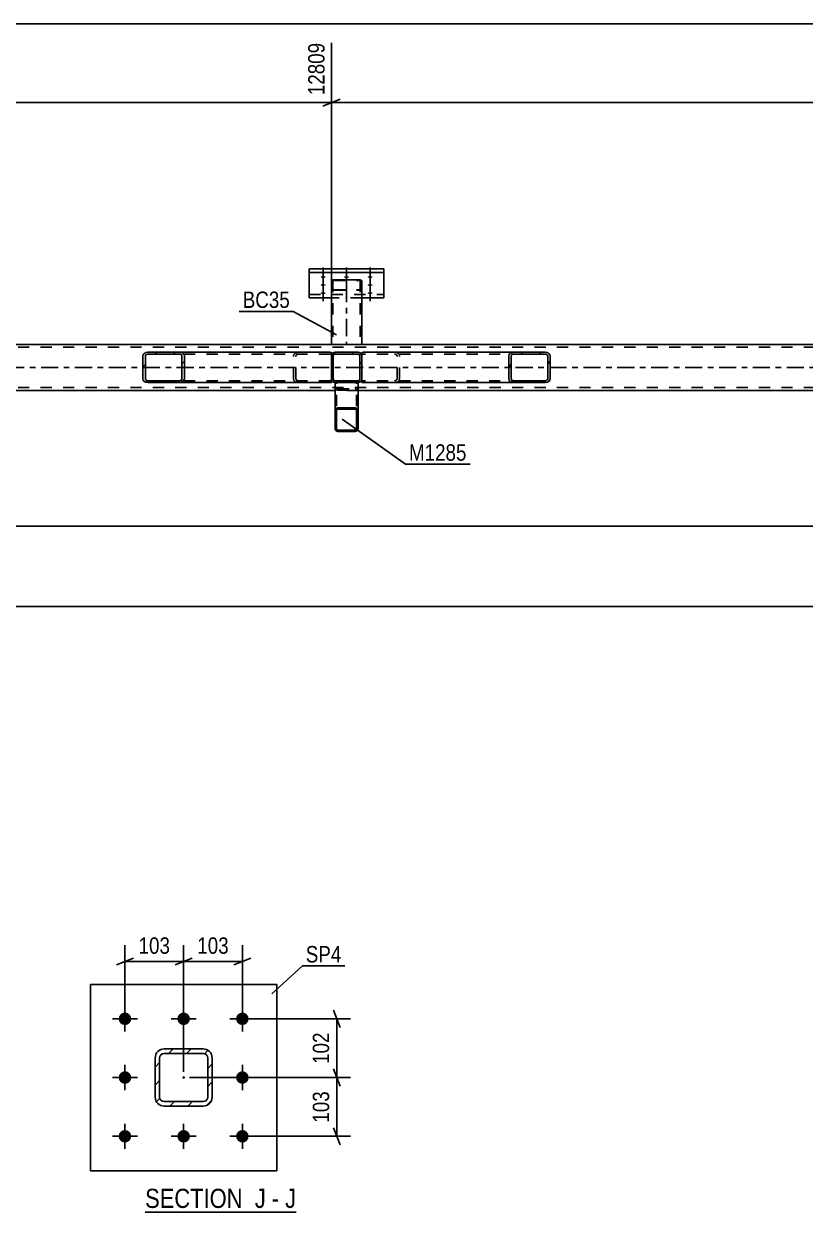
# Model space of a CAD drawing. Header units: millimetres. Extents: x 0 to 1189, y 0 to 841.
# Drawn here: x 581 to 717.5, y 228.1 to 435.5 of the extents above; entities that cross this region are included whole.
import ezdxf

# ---------------------------------------------------------------- set-up
doc = ezdxf.new("R2010")
doc.units = ezdxf.units.MM
doc.linetypes.add('DXK_LINE_DOT2', pattern=[3.9198, 1.9599, -1.9599])
doc.linetypes.add('DXK_LINE_DOT3', pattern=[5.9187, 2.979, -0.9799, 0.9799, -0.9799])
doc.styles.add('Arial Narrow', font='ARIALN.TTF', dxfattribs={"height": 0.2})

# ---------------------------------------------------------------- blocks, each defined once
blk = doc.blocks.new('Unknown-405118385-19 - 47682')
at = {"color": 6, "linetype": 'Continuous'}
blk.add_line((602.23, 228.07), (628.6, 228.07), dxfattribs=at)
at = {"color": 0, "linetype": 'Continuous'}
for points in [[(620.34, 228.82), (620.34, 232.32), (602.23, 232.32), (602.23, 228.82)], [(623.3, 228.82), (623.3, 232.32), (621.39, 232.32), (621.39, 228.82)], [(625.63, 228.82), (625.63, 232.32), (624.35, 232.32), (624.35, 228.82)], [(628.6, 228.82), (628.6, 232.32), (626.68, 232.32), (626.68, 228.82)]]:
    blk.add_wipeout(points, dxfattribs=at)
at = {"color": 7, "linetype": 'Continuous', "style": 'Arial Narrow'}
for s, p in [('SECTION ', (602.23, 228.82)), ('J', (621.39, 228.82)), ('-', (624.35, 228.82)), ('J', (626.68, 228.82))]:
    blk.add_text(s, height=3.34, dxfattribs=at).set_placement(p)
blk = doc.blocks.new('Bolt-405118385-3668 - 3654')
at = {"linetype": 'Continuous'}
for points in [[(633.3, 391.41), (633.39, 391.41), (633.48, 391.4), (633.56, 391.38), (633.62, 391.36), (633.68, 391.34), (633.72, 391.31), (633.74, 391.28), (633.74, 391.24), (633.72, 391.21), (633.68, 391.19), (633.62, 391.16), (633.56, 391.14), (633.48, 391.12), (633.39, 391.11), (633.3, 391.11), (633.21, 391.11), (633.12, 391.12), (633.04, 391.14), (632.97, 391.16), (632.92, 391.19), (632.88, 391.21), (632.86, 391.24), (632.86, 391.28), (632.88, 391.31), (632.92, 391.34), (632.97, 391.36), (633.04, 391.38), (633.12, 391.4), (633.21, 391.41)], [(633.3, 390.02), (633.39, 390.01), (633.48, 390), (633.56, 389.99), (633.62, 389.97), (633.68, 389.94), (633.72, 389.91), (633.74, 389.88), (633.74, 389.85), (633.72, 389.82), (633.68, 389.79), (633.62, 389.76), (633.56, 389.74), (633.48, 389.73), (633.39, 389.72), (633.3, 389.71), (633.21, 389.72), (633.12, 389.73), (633.04, 389.74), (632.97, 389.76), (632.92, 389.79), (632.88, 389.82), (632.86, 389.85), (632.86, 389.88), (632.88, 389.91), (632.92, 389.94), (632.97, 389.97), (633.04, 389.99), (633.12, 390), (633.21, 390.01)], [(637.38, 391.41), (637.47, 391.41), (637.56, 391.4), (637.64, 391.38), (637.7, 391.36), (637.76, 391.34), (637.8, 391.31), (637.82, 391.28), (637.82, 391.24), (637.8, 391.21), (637.76, 391.19), (637.7, 391.16), (637.64, 391.14), (637.56, 391.12), (637.47, 391.11), (637.38, 391.11), (637.29, 391.11), (637.2, 391.12), (637.12, 391.14), (637.05, 391.16), (637, 391.19), (636.96, 391.21), (636.94, 391.24), (636.94, 391.28), (636.96, 391.31), (637, 391.34), (637.05, 391.36), (637.12, 391.38), (637.2, 391.4), (637.29, 391.41)], [(641.5, 391.41), (641.59, 391.41), (641.68, 391.4), (641.76, 391.38), (641.82, 391.36), (641.88, 391.34), (641.92, 391.31), (641.94, 391.28), (641.94, 391.24), (641.92, 391.21), (641.88, 391.19), (641.82, 391.16), (641.76, 391.14), (641.68, 391.12), (641.59, 391.11), (641.5, 391.11), (641.41, 391.11), (641.32, 391.12), (641.24, 391.14), (641.17, 391.16), (641.12, 391.19), (641.08, 391.21), (641.06, 391.24), (641.06, 391.28), (641.08, 391.31), (641.12, 391.34), (641.17, 391.36), (641.24, 391.38), (641.32, 391.4), (641.41, 391.41)], [(641.5, 390.02), (641.59, 390.01), (641.68, 390), (641.76, 389.99), (641.82, 389.97), (641.88, 389.94), (641.92, 389.91), (641.94, 389.88), (641.94, 389.85), (641.92, 389.82), (641.88, 389.79), (641.82, 389.76), (641.76, 389.74), (641.68, 389.73), (641.59, 389.72), (641.5, 389.71), (641.41, 389.72), (641.32, 389.73), (641.24, 389.74), (641.17, 389.76), (641.12, 389.79), (641.08, 389.82), (641.06, 389.85), (641.06, 389.88), (641.08, 389.91), (641.12, 389.94), (641.17, 389.97), (641.24, 389.99), (641.32, 390), (641.41, 390.01)], [(633.3, 388.61), (633.39, 388.6), (633.48, 388.59), (633.56, 388.58), (633.62, 388.56), (633.68, 388.53), (633.72, 388.5), (633.74, 388.47), (633.74, 388.44), (633.72, 388.41), (633.68, 388.38), (633.62, 388.36), (633.56, 388.33), (633.48, 388.32), (633.39, 388.31), (633.3, 388.31), (633.21, 388.31), (633.12, 388.32), (633.04, 388.33), (632.97, 388.36), (632.92, 388.38), (632.88, 388.41), (632.86, 388.44), (632.86, 388.47), (632.88, 388.5), (632.92, 388.53), (632.97, 388.56), (633.04, 388.58), (633.12, 388.59), (633.21, 388.6)], [(641.5, 388.61), (641.59, 388.6), (641.68, 388.59), (641.76, 388.58), (641.82, 388.56), (641.88, 388.53), (641.92, 388.5), (641.94, 388.47), (641.94, 388.44), (641.92, 388.41), (641.88, 388.38), (641.82, 388.36), (641.76, 388.33), (641.68, 388.32), (641.59, 388.31), (641.5, 388.31), (641.41, 388.31), (641.32, 388.32), (641.24, 388.33), (641.17, 388.36), (641.12, 388.38), (641.08, 388.41), (641.06, 388.44), (641.06, 388.47), (641.08, 388.5), (641.12, 388.53), (641.17, 388.56), (641.24, 388.58), (641.32, 388.59), (641.41, 388.6)]]:
    blk.add_hatch(color=1, dxfattribs=at).paths.add_polyline_path(points)
at = {"color": 1, "linetype": 'Continuous'}
for p, q in [((633.3, 392.95), (633.3, 389.83)), ((637.38, 392.95), (637.38, 389.83)), ((641.5, 392.95), (641.5, 389.83)), ((633.3, 391.56), (633.3, 388.44)), ((633.3, 390.15), (633.3, 387.03)), ((641.5, 391.56), (641.5, 388.44)), ((641.5, 390.15), (641.5, 387.03))]:
    blk.add_line(p, q, dxfattribs=at)
at = {"color": 1, "linetype": 'DXK_LINE_DOT2'}
blk.add_line((637.38, 390.15), (637.38, 387.03), dxfattribs=at)
blk = doc.blocks.new('Part-405118385-3682 - 3654')
at = {"color": 2, "linetype": 'Continuous'}
for p, q in [((630.9, 392.68), (643.9, 392.68)), ((630.9, 392.68), (630.9, 387.64)), ((630.9, 392.08), (643.9, 392.08)), ((643.9, 392.68), (643.9, 387.64)), ((634.76, 387.64), (630.9, 387.64)), ((643.9, 387.64), (640.04, 387.64))]:
    blk.add_line(p, q, dxfattribs=at)
at = {"color": 7, "linetype": 'DXK_LINE_DOT2'}
for p, q in [((630.9, 388.24), (643.9, 388.24)), ((640.04, 387.64), (634.76, 387.64))]:
    blk.add_line(p, q, dxfattribs=at)
blk = doc.blocks.new('Part-405118385-3698 - 3654')
at = {"color": 2, "linetype": 'Continuous'}
for p, q in [((634.76, 390.6), (634.79, 390.66)), ((634.76, 390.6), (634.76, 379.49)), ((634.79, 390.66), (634.9, 390.71)), ((634.9, 390.71), (635.05, 390.75)), ((635.05, 390.75), (635.24, 390.76)), ((635.24, 390.76), (639.56, 390.76)), ((639.56, 390.76), (639.74, 390.75)), ((639.74, 390.75), (639.9, 390.71)), ((639.9, 390.71), (640, 390.66)), ((640, 390.66), (640.04, 390.6)), ((640.04, 390.6), (640.04, 379.49))]:
    blk.add_line(p, q, dxfattribs=at)
at = {"color": 7, "linetype": 'DXK_LINE_DOT2'}
for p, q in [((635.02, 390.63), (635, 390.6)), ((635, 390.6), (635, 379.49)), ((635.07, 390.66), (635.02, 390.63)), ((635.15, 390.67), (635.07, 390.66)), ((635.24, 390.68), (635.15, 390.67)), ((635.24, 390.68), (639.56, 390.68)), ((639.65, 390.67), (639.56, 390.68)), ((639.73, 390.66), (639.65, 390.67)), ((639.78, 390.63), (639.73, 390.66)), ((639.8, 390.6), (639.78, 390.63)), ((639.8, 390.6), (639.8, 379.49)), ((634.79, 389.06), (634.76, 389.12)), ((634.9, 389), (634.79, 389.06)), ((635.05, 388.97), (634.9, 389)), ((635, 389.12), (635.02, 389.09)), ((635.02, 389.09), (635.07, 389.06)), ((635.24, 388.96), (635.05, 388.97)), ((635.07, 389.06), (635.15, 389.04)), ((635.15, 389.04), (635.24, 389.04)), ((635.24, 389.04), (639.56, 389.04)), ((635.24, 388.96), (639.56, 388.96)), ((639.56, 389.04), (639.65, 389.04)), ((639.74, 388.97), (639.56, 388.96)), ((639.65, 389.04), (639.73, 389.06)), ((639.73, 389.06), (639.74, 389.07)), ((639.74, 389.07), (639.78, 389.09)), ((639.9, 389), (639.74, 388.97)), ((639.78, 389.09), (639.8, 389.12)), ((640, 389.06), (639.9, 389)), ((640.04, 389.12), (640, 389.06)), ((640.04, 379.49), (634.76, 379.49))]:
    blk.add_line(p, q, dxfattribs=at)
at = {"color": 7, "linetype": 'DXK_LINE_DOT3'}
blk.add_line((637.4, 389.86), (637.4, 379.49), dxfattribs=at)
blk = doc.blocks.new('Part-405118385-3817 - 3654')
at = {"linetype": 'Continuous'}
h = blk.add_hatch(dxfattribs=at)
h.set_pattern_fill('', scale=0.7, style=0, pattern_type=0)
h.set_pattern_definition([(45, (672.416, 372.8938), (-1.57154, 1.57154), [])])
h.paths.add_polyline_path([(672.08, 372.85), (672.42, 372.89), (672.7, 373.03), (672.89, 373.24), (672.96, 373.49), (672.96, 377.49), (672.89, 377.73), (672.7, 377.94), (672.42, 378.08), (672.08, 378.13), (666.59, 378.13), (666.25, 378.08), (665.97, 377.94), (665.78, 377.73), (665.71, 377.49), (665.71, 373.49), (665.78, 373.24), (665.97, 373.03), (666.25, 372.89), (666.59, 372.85)])
h.paths.add_polyline_path([(666.42, 373.19), (666.28, 373.26), (666.18, 373.36), (666.15, 373.49), (666.15, 377.49), (666.18, 377.61), (666.28, 377.71), (666.42, 377.78), (666.59, 377.81), (672.08, 377.81), (672.25, 377.78), (672.39, 377.71), (672.49, 377.61), (672.52, 377.49), (672.52, 373.49), (672.49, 373.36), (672.39, 373.26), (672.25, 373.19), (672.08, 373.17), (666.59, 373.17)])
at = {"color": 2, "linetype": 'Continuous'}
for p, q in [((640.04, 378.09), (640.3, 378.13)), ((640.04, 378.09), (640.04, 377.49)), ((666.59, 378.13), (640.3, 378.13)), ((665.78, 377.73), (665.71, 377.49)), ((665.71, 373.49), (665.71, 377.49)), ((666.15, 377.49), (666.18, 377.61)), ((666.15, 373.49), (666.15, 377.49)), ((666.59, 378.13), (666.25, 378.08)), ((666.42, 377.78), (666.59, 377.81)), ((666.59, 378.13), (672.08, 378.13)), ((666.59, 377.81), (672.08, 377.81)), ((672.42, 378.08), (672.08, 378.13)), ((672.08, 377.81), (672.25, 377.78)), ((672.49, 377.61), (672.52, 377.49)), ((672.52, 373.49), (672.52, 377.49)), ((672.96, 377.49), (672.89, 377.73)), ((672.96, 373.49), (672.96, 377.49)), ((640.04, 372.89), (640.04, 373.49)), ((665.71, 373.49), (665.78, 373.24)), ((666.18, 373.36), (666.15, 373.49)), ((672.52, 373.49), (672.49, 373.36)), ((672.89, 373.24), (672.96, 373.49)), ((640.04, 372.88), (640.04, 372.89)), ((640.3, 372.85), (640.04, 372.88)), ((666.59, 372.85), (640.3, 372.85)), ((666.25, 372.89), (666.59, 372.85)), ((666.59, 373.17), (666.42, 373.19)), ((666.59, 373.17), (672.08, 373.17)), ((666.59, 372.85), (672.08, 372.85)), ((672.25, 373.19), (672.08, 373.17)), ((672.08, 372.85), (672.42, 372.89))]:
    blk.add_line(p, q, dxfattribs=at)
at = {"color": 7, "linetype": 'DXK_LINE_DOT2'}
for p, q in [((640.04, 377.74), (640.04, 378.09)), ((640.13, 377.78), (640.04, 377.74)), ((640.04, 373.03), (640.04, 377.49)), ((640.3, 377.81), (640.13, 377.78)), ((672.08, 377.81), (640.3, 377.81)), ((645.79, 378.13), (646.12, 378.08)), ((645.95, 377.78), (645.79, 377.81)), ((646.23, 377.49), (646.19, 377.61)), ((646.23, 373.49), (646.23, 377.49)), ((646.6, 377.73), (646.67, 377.49)), ((646.67, 373.49), (646.67, 377.49)), ((672.08, 378.13), (666.59, 378.13)), ((646.19, 373.36), (646.23, 373.49)), ((646.67, 373.49), (646.6, 373.24)), ((640.04, 373.23), (640.13, 373.19)), ((640.13, 373.19), (640.3, 373.17)), ((672.08, 373.17), (640.3, 373.17)), ((645.79, 373.17), (645.95, 373.19)), ((646.12, 372.89), (645.79, 372.85)), ((672.08, 372.85), (666.59, 372.85))]:
    blk.add_line(p, q, dxfattribs=at)
for centre, radius, start, end in [((645.85, 377.39), 0.401, 32.4105, 75.4453), ((645.92, 377.3), 0.802, 32.4105, 75.4453), ((645.85, 373.58), 0.401, 284.5547, 327.5895), ((645.92, 373.67), 0.802, 284.5547, 327.5895)]:
    blk.add_arc(centre, radius, start, end, dxfattribs=at)
at = {"color": 2, "linetype": 'Continuous'}
for centre, radius, start, end in [((666.45, 377.3), 0.802, 104.5547, 147.5895), ((666.52, 377.39), 0.401, 104.5547, 147.5895), ((672.15, 377.39), 0.401, 32.4105, 75.4453), ((672.21, 377.3), 0.802, 32.4105, 75.4453), ((666.52, 373.58), 0.401, 212.4105, 255.4453), ((672.15, 373.58), 0.401, 284.5547, 327.5895), ((666.45, 373.67), 0.802, 212.4105, 255.4453), ((672.21, 373.67), 0.802, 284.5547, 327.5895)]:
    blk.add_arc(centre, radius, start, end, dxfattribs=at)
blk = doc.blocks.new('Part-405118385-3763 - 3654')
at = {"linetype": 'Continuous'}
h = blk.add_hatch(dxfattribs=at)
h.set_pattern_fill('', scale=0.7, style=0, pattern_type=0)
h.set_pattern_definition([(45, (639.6432, 372.8938), (-1.57154, 1.57154), [])])
h.paths.add_polyline_path([(639.4, 372.85), (639.64, 372.89), (639.85, 373.03), (639.99, 373.24), (640.04, 373.49), (640.04, 377.49), (639.99, 377.73), (639.85, 377.94), (639.64, 378.08), (639.4, 378.13), (635.4, 378.13), (635.15, 378.08), (634.95, 377.94), (634.81, 377.73), (634.76, 377.49), (634.76, 373.49), (634.81, 373.24), (634.95, 373.03), (635.15, 372.89), (635.4, 372.85)])
h.paths.add_polyline_path([(635.28, 373.19), (635.17, 373.26), (635.1, 373.36), (635.08, 373.49), (635.08, 377.49), (635.1, 377.61), (635.17, 377.71), (635.28, 377.78), (635.4, 377.81), (639.4, 377.81), (639.52, 377.78), (639.62, 377.71), (639.69, 377.61), (639.72, 377.49), (639.72, 373.49), (639.69, 373.36), (639.62, 373.26), (639.52, 373.19), (639.4, 373.17), (635.4, 373.17)])
at = {"color": 7, "linetype": 'DXK_LINE_DOT2'}
for p, q in [((634.76, 377.49), (634.81, 377.73)), ((634.76, 373.49), (634.76, 377.49)), ((635.1, 377.61), (635.08, 377.49)), ((635.08, 373.49), (635.08, 377.49)), ((635.15, 378.08), (635.4, 378.13)), ((635.4, 377.81), (635.28, 377.78)), ((635.4, 378.13), (639.4, 378.13)), ((635.4, 377.81), (639.4, 377.81)), ((639.4, 378.13), (639.64, 378.08)), ((639.52, 377.78), (639.4, 377.81)), ((639.72, 377.49), (639.69, 377.61)), ((639.72, 373.49), (639.72, 377.49)), ((639.99, 377.73), (640.04, 377.49)), ((640.04, 373.49), (640.04, 377.49)), ((634.81, 373.24), (634.76, 373.49)), ((635.08, 373.49), (635.1, 373.36)), ((639.69, 373.36), (639.72, 373.49)), ((640.04, 373.49), (639.99, 373.24)), ((635.4, 372.85), (635.15, 372.89)), ((635.28, 373.19), (635.4, 373.17)), ((635.4, 373.17), (639.4, 373.17)), ((639.4, 372.85), (635.4, 372.85)), ((639.4, 373.17), (639.52, 373.19)), ((639.64, 372.89), (639.4, 372.85))]:
    blk.add_line(p, q, dxfattribs=at)
at = {"color": 2, "linetype": 'Continuous'}
for p, q in [((634.81, 377.73), (634.76, 377.49)), ((634.76, 373.49), (634.76, 377.49)), ((635.08, 377.49), (635.1, 377.61)), ((635.08, 373.49), (635.08, 377.49)), ((635.4, 378.13), (635.15, 378.08)), ((635.28, 377.78), (635.4, 377.81)), ((635.4, 378.13), (639.4, 378.13)), ((635.4, 377.81), (639.4, 377.81)), ((639.64, 378.08), (639.4, 378.13)), ((639.4, 377.81), (639.52, 377.78)), ((639.69, 377.61), (639.72, 377.49)), ((639.72, 373.49), (639.72, 377.49)), ((640.04, 377.49), (639.99, 377.73)), ((640.04, 373.49), (640.04, 377.49)), ((634.76, 373.49), (634.81, 373.24)), ((635.1, 373.36), (635.08, 373.49)), ((639.72, 373.49), (639.69, 373.36)), ((639.99, 373.24), (640.04, 373.49)), ((635.15, 372.89), (635.4, 372.85)), ((635.4, 373.17), (635.28, 373.19)), ((635.4, 373.17), (639.4, 373.17)), ((635.4, 372.85), (639.4, 372.85)), ((639.52, 373.19), (639.4, 373.17)), ((639.4, 372.85), (639.64, 372.89))]:
    blk.add_line(p, q, dxfattribs=at)
at = {"color": 7, "linetype": 'DXK_LINE_DOT2'}
for centre, radius, start, end in [((635.4, 377.49), 0.64, 112.5, 157.5), ((635.4, 377.49), 0.32, 112.5, 157.5), ((639.4, 377.49), 0.32, 22.5, 67.5), ((639.4, 377.49), 0.64, 22.5, 67.5), ((635.4, 373.49), 0.32, 202.5, 247.5), ((639.4, 373.49), 0.32, 292.5, 337.5), ((635.4, 373.49), 0.64, 202.5, 247.5), ((639.4, 373.49), 0.64, 292.5, 337.5)]:
    blk.add_arc(centre, radius, start, end, dxfattribs=at)
at = {"color": 2, "linetype": 'Continuous'}
for centre, radius, start, end in [((635.4, 377.49), 0.64, 112.5, 157.5), ((635.4, 377.49), 0.32, 112.5, 157.5), ((639.4, 377.49), 0.32, 22.5, 67.5), ((639.4, 377.49), 0.64, 22.5, 67.5), ((635.4, 373.49), 0.32, 202.5, 247.5), ((639.4, 373.49), 0.32, 292.5, 337.5), ((635.4, 373.49), 0.64, 202.5, 247.5), ((639.4, 373.49), 0.64, 292.5, 337.5)]:
    blk.add_arc(centre, radius, start, end, dxfattribs=at)
blk = doc.blocks.new('Part-405118385-3774 - 3654')
at = {"linetype": 'Continuous'}
h = blk.add_hatch(dxfattribs=at)
h.set_pattern_fill('', scale=0.7, style=0, pattern_type=0)
h.set_pattern_definition([(45, (608.544, 372.8938), (-1.57154, 1.57154), [])])
h.paths.add_polyline_path([(608.21, 372.85), (608.54, 372.89), (608.83, 373.03), (609.02, 373.24), (609.09, 373.49), (609.09, 377.49), (609.02, 377.73), (608.83, 377.94), (608.54, 378.08), (608.21, 378.13), (602.72, 378.13), (602.38, 378.08), (602.1, 377.94), (601.91, 377.73), (601.84, 377.49), (601.84, 373.49), (601.91, 373.24), (602.1, 373.03), (602.38, 372.89), (602.72, 372.85)])
h.paths.add_polyline_path([(602.55, 373.19), (602.41, 373.26), (602.31, 373.36), (602.28, 373.49), (602.28, 377.49), (602.31, 377.61), (602.41, 377.71), (602.55, 377.78), (602.72, 377.81), (608.21, 377.81), (608.38, 377.78), (608.52, 377.71), (608.61, 377.61), (608.65, 377.49), (608.65, 373.49), (608.61, 373.36), (608.52, 373.26), (608.38, 373.19), (608.21, 373.17), (602.72, 373.17)])
at = {"color": 2, "linetype": 'Continuous'}
for p, q in [((601.91, 377.73), (601.84, 377.49)), ((601.84, 373.49), (601.84, 377.49)), ((602.28, 377.49), (602.31, 377.61)), ((602.28, 373.49), (602.28, 377.49)), ((602.72, 378.13), (602.38, 378.08)), ((602.55, 377.78), (602.72, 377.81)), ((602.72, 378.13), (608.21, 378.13)), ((602.72, 377.81), (608.21, 377.81)), ((634.5, 378.13), (608.21, 378.13)), ((608.54, 378.08), (608.21, 378.13)), ((608.21, 377.81), (608.38, 377.78)), ((608.61, 377.61), (608.65, 377.49)), ((608.65, 373.49), (608.65, 377.49)), ((609.09, 377.49), (609.02, 377.73)), ((609.09, 373.49), (609.09, 377.49)), ((634.5, 378.13), (634.76, 378.09)), ((634.76, 378.09), (634.76, 378.08)), ((634.76, 378.08), (634.76, 377.94)), ((634.76, 377.94), (634.76, 377.49)), ((601.84, 373.49), (601.91, 373.24)), ((602.31, 373.36), (602.28, 373.49)), ((608.65, 373.49), (608.61, 373.36)), ((609.02, 373.24), (609.09, 373.49)), ((634.76, 372.88), (634.76, 373.49)), ((602.38, 372.89), (602.72, 372.85)), ((602.72, 373.17), (602.55, 373.19)), ((602.72, 373.17), (608.21, 373.17)), ((602.72, 372.85), (608.21, 372.85)), ((608.38, 373.19), (608.21, 373.17)), ((608.21, 372.85), (608.54, 372.89)), ((634.5, 372.85), (608.21, 372.85)), ((634.5, 372.85), (634.76, 372.88))]:
    blk.add_line(p, q, dxfattribs=at)
at = {"color": 7, "linetype": 'DXK_LINE_DOT2'}
for p, q in [((608.21, 378.13), (602.72, 378.13)), ((634.5, 377.81), (602.72, 377.81)), ((628.13, 377.49), (628.2, 377.73)), ((628.13, 373.49), (628.13, 377.49)), ((628.6, 377.61), (628.57, 377.49)), ((628.57, 373.49), (628.57, 377.49)), ((628.67, 378.08), (629.01, 378.13)), ((629.01, 377.81), (628.84, 377.78)), ((634.67, 377.78), (634.5, 377.81)), ((634.76, 377.74), (634.67, 377.78)), ((634.76, 377.94), (634.76, 377.74)), ((634.76, 373.49), (634.76, 377.73)), ((628.2, 373.24), (628.13, 373.49)), ((628.57, 373.49), (628.6, 373.36)), ((634.5, 373.17), (602.72, 373.17)), ((608.21, 372.85), (602.72, 372.85)), ((629.01, 372.85), (628.67, 372.89)), ((628.84, 373.19), (629.01, 373.17)), ((634.5, 373.17), (634.67, 373.19)), ((634.67, 373.19), (634.76, 373.23))]:
    blk.add_line(p, q, dxfattribs=at)
at = {"color": 2, "linetype": 'Continuous'}
for centre, radius, start, end in [((602.58, 377.3), 0.802, 104.5547, 147.5896), ((602.65, 377.39), 0.401, 104.5547, 147.5896), ((608.28, 377.39), 0.401, 32.4104, 75.4453), ((608.34, 377.3), 0.802, 32.4104, 75.4453), ((602.65, 373.58), 0.401, 212.4104, 255.4453), ((608.28, 373.58), 0.401, 284.5547, 327.5896), ((602.58, 373.67), 0.802, 212.4104, 255.4453), ((608.34, 373.67), 0.802, 284.5547, 327.5896)]:
    blk.add_arc(centre, radius, start, end, dxfattribs=at)
at = {"color": 7, "linetype": 'DXK_LINE_DOT2'}
for centre, radius, start, end in [((628.88, 377.3), 0.802, 104.5547, 147.5896), ((628.94, 377.39), 0.401, 104.5547, 147.5896), ((628.94, 373.58), 0.401, 212.4104, 255.4453), ((628.88, 373.67), 0.802, 212.4104, 255.4453)]:
    blk.add_arc(centre, radius, start, end, dxfattribs=at)
blk = doc.blocks.new('Part-405118385-3779 - 3654')
at = {"color": 7, "linetype": 'DXK_LINE_DOT2'}
for p, q in [((856.4, 379.01), (122.4, 379.01)), ((856.4, 371.97), (122.4, 371.97)), ((639.4, 371.49), (635.4, 371.49))]:
    blk.add_line(p, q, dxfattribs=at)
at = {"color": 2, "linetype": 'Continuous'}
for p, q in [((851.6, 379.49), (127.2, 379.49)), ((635.4, 371.49), (399.4, 371.49)), ((851.6, 371.49), (639.4, 371.49))]:
    blk.add_line(p, q, dxfattribs=at)
at = {"color": 7, "linetype": 'DXK_LINE_DOT3'}
blk.add_line((122.4, 375.49), (856.4, 375.49), dxfattribs=at)
blk = doc.blocks.new('Part-405118385-3875 - 3654')
at = {"linetype": 'Continuous'}
h = blk.add_hatch(dxfattribs=at)
h.set_pattern_fill('', scale=0.7, style=0, pattern_type=0)
h.set_pattern_definition([(45, (639.1017, 364.3538), (-1.57154, 1.57154), [])])
h.paths.add_polyline_path([(638.92, 364.32), (639.1, 364.35), (639.26, 364.46), (639.36, 364.62), (639.4, 364.81), (639.4, 367.95), (639.36, 368.14), (639.26, 368.3), (639.1, 368.41), (638.92, 368.45), (635.88, 368.45), (635.69, 368.41), (635.54, 368.3), (635.43, 368.14), (635.4, 367.95), (635.4, 364.81), (635.43, 364.62), (635.54, 364.46), (635.69, 364.35), (635.88, 364.32)])
h.paths.add_polyline_path([(635.79, 364.58), (635.71, 364.64), (635.66, 364.72), (635.64, 364.81), (635.64, 367.95), (635.66, 368.05), (635.71, 368.13), (635.79, 368.18), (635.88, 368.2), (638.92, 368.2), (639.01, 368.18), (639.09, 368.13), (639.14, 368.05), (639.16, 367.95), (639.16, 364.81), (639.14, 364.72), (639.09, 364.64), (639.01, 364.58), (638.92, 364.56), (635.88, 364.56)])
at = {"color": 2, "linetype": 'Continuous'}
for p, q in [((635.4, 367.95), (635.4, 372.84)), ((639.4, 367.95), (639.4, 372.84)), ((635.43, 368.14), (635.4, 367.95)), ((635.4, 364.81), (635.4, 367.95)), ((635.64, 367.95), (635.66, 368.05)), ((635.64, 364.81), (635.64, 367.95)), ((635.66, 368.05), (635.71, 368.13)), ((635.88, 368.45), (635.69, 368.41)), ((635.71, 368.13), (635.79, 368.18)), ((635.79, 368.18), (635.88, 368.2)), ((635.88, 368.45), (638.92, 368.45)), ((635.88, 368.2), (638.92, 368.2)), ((639.1, 368.41), (638.92, 368.45)), ((638.92, 368.2), (639.01, 368.18)), ((639.01, 368.18), (639.09, 368.13)), ((639.09, 368.13), (639.14, 368.05)), ((639.14, 368.05), (639.16, 367.95)), ((639.16, 364.81), (639.16, 367.95)), ((639.4, 367.95), (639.36, 368.14)), ((639.4, 364.81), (639.4, 367.95)), ((635.4, 364.81), (635.43, 364.62)), ((635.66, 364.72), (635.64, 364.81)), ((635.71, 364.64), (635.66, 364.72)), ((635.69, 364.35), (635.88, 364.32)), ((635.79, 364.58), (635.71, 364.64)), ((635.88, 364.56), (635.79, 364.58)), ((635.88, 364.56), (638.92, 364.56)), ((635.88, 364.32), (638.92, 364.32)), ((639.01, 364.58), (638.92, 364.56)), ((638.92, 364.32), (639.1, 364.35)), ((639.09, 364.64), (639.01, 364.58)), ((639.14, 364.72), (639.09, 364.64)), ((639.16, 364.81), (639.14, 364.72)), ((639.36, 364.62), (639.4, 364.81))]:
    blk.add_line(p, q, dxfattribs=at)
at = {"color": 7, "linetype": 'DXK_LINE_DOT2'}
for p, q in [((639.4, 372.85), (635.4, 372.85)), ((635.4, 372.85), (635.4, 372.84)), ((635.4, 372.84), (635.4, 372.85)), ((635.43, 371.83), (635.4, 372.02)), ((635.64, 364.81), (635.64, 372.85)), ((635.66, 371.93), (635.64, 372.02)), ((635.69, 371.87), (635.66, 371.93)), ((635.71, 371.85), (635.69, 371.87)), ((635.88, 371.53), (635.69, 371.57)), ((635.71, 371.85), (635.79, 371.8)), ((635.79, 371.8), (635.88, 371.78)), ((635.88, 371.78), (638.92, 371.78)), ((635.88, 371.53), (638.92, 371.53)), ((638.92, 371.78), (639.01, 371.8)), ((639.1, 371.57), (638.92, 371.53)), ((639.01, 371.8), (639.09, 371.85)), ((639.09, 371.85), (639.1, 371.87)), ((639.1, 371.87), (639.14, 371.93)), ((639.14, 371.93), (639.16, 372.02)), ((639.16, 364.81), (639.16, 372.85)), ((639.4, 372.02), (639.36, 371.83)), ((639.4, 372.85), (639.4, 372.84)), ((639.4, 372.84), (639.4, 372.85)), ((635.4, 364.81), (635.4, 367.95)), ((639.4, 364.81), (639.4, 367.95))]:
    blk.add_line(p, q, dxfattribs=at)
for centre, start, end in [((635.89, 372.01), 201.5878, 246.5668), ((638.91, 372.01), 293.4332, 338.4122)]:
    blk.add_arc(centre, 0.488, start, end, dxfattribs=at)
at = {"color": 2, "linetype": 'Continuous'}
for centre, start, end in [((635.89, 367.96), 113.4332, 158.4122), ((638.91, 367.96), 21.5878, 66.5668), ((635.89, 364.8), 201.5878, 246.5668), ((638.91, 364.8), 293.4332, 338.4122)]:
    blk.add_arc(centre, 0.488, start, end, dxfattribs=at)
blk = doc.blocks.new('Part-405118385-47733 - 47682')
at = {"linetype": 'Continuous'}
h = blk.add_hatch(dxfattribs=at)
h.set_pattern_fill('', scale=0.7, style=0, pattern_type=0)
h.set_pattern_definition([(45, (612.9727, 246.6908), (-1.57154, 1.57154), [])])
h.paths.add_polyline_path([(612.36, 246.57), (612.97, 246.69), (613.49, 247.04), (613.84, 247.56), (613.96, 248.17), (613.96, 254.97), (613.84, 255.58), (613.49, 256.1), (612.97, 256.45), (612.36, 256.57), (605.56, 256.57), (604.95, 256.45), (604.43, 256.1), (604.08, 255.58), (603.96, 254.97), (603.96, 248.17), (604.08, 247.56), (604.43, 247.04), (604.95, 246.69), (605.56, 246.57)])
h.paths.add_polyline_path([(605.56, 247.37), (605.25, 247.43), (604.99, 247.6), (604.82, 247.86), (604.76, 248.17), (604.76, 254.97), (604.82, 255.28), (604.99, 255.53), (605.25, 255.71), (605.56, 255.77), (612.36, 255.77), (612.67, 255.71), (612.93, 255.53), (613.1, 255.28), (613.16, 254.97), (613.16, 248.17), (613.1, 247.86), (612.93, 247.6), (612.67, 247.43), (612.36, 247.37)])
blk.add_hatch(color=246, dxfattribs=at).paths.add_polyline_path([(608.96, 251.47, -1), (608.96, 251.67, -1)])
at = {"color": 7, "linetype": 'DXK_LINE_DOT2'}
for p, q in [((603.96, 254.97), (604.08, 255.58)), ((604.82, 255.28), (604.76, 254.97)), ((604.95, 256.45), (605.56, 256.57)), ((605.56, 255.77), (605.25, 255.71)), ((605.56, 256.57), (612.36, 256.57)), ((605.56, 255.77), (612.36, 255.77)), ((612.36, 256.57), (612.97, 256.45)), ((612.67, 255.71), (612.36, 255.77)), ((613.16, 254.97), (613.1, 255.28)), ((613.84, 255.58), (613.96, 254.97)), ((603.96, 248.17), (603.96, 254.97)), ((604.76, 248.17), (604.76, 254.97)), ((613.16, 248.17), (613.16, 254.97)), ((613.96, 248.17), (613.96, 254.97)), ((604.08, 247.56), (603.96, 248.17)), ((604.76, 248.17), (604.82, 247.86)), ((605.25, 247.43), (605.56, 247.37)), ((605.56, 247.37), (612.36, 247.37)), ((612.36, 247.37), (612.67, 247.43)), ((613.1, 247.86), (613.16, 248.17)), ((613.96, 248.17), (613.84, 247.56)), ((605.56, 246.57), (604.95, 246.69)), ((605.56, 246.57), (612.36, 246.57)), ((612.97, 246.69), (612.36, 246.57))]:
    blk.add_line(p, q, dxfattribs=at)
at = {"color": 2, "linetype": 'Continuous'}
for p, q in [((604.08, 255.58), (603.96, 254.97)), ((604.76, 254.97), (604.82, 255.28)), ((605.56, 256.57), (604.95, 256.45)), ((605.25, 255.71), (605.56, 255.77)), ((605.56, 256.57), (612.36, 256.57)), ((605.56, 255.77), (612.36, 255.77)), ((612.97, 256.45), (612.36, 256.57)), ((612.36, 255.77), (612.67, 255.71)), ((613.1, 255.28), (613.16, 254.97)), ((613.96, 254.97), (613.84, 255.58)), ((603.96, 248.17), (603.96, 254.97)), ((604.76, 248.17), (604.76, 254.97)), ((613.16, 248.17), (613.16, 254.97)), ((613.96, 248.17), (613.96, 254.97)), ((603.96, 248.17), (604.08, 247.56)), ((604.82, 247.86), (604.76, 248.17)), ((605.56, 247.37), (605.25, 247.43)), ((605.56, 247.37), (612.36, 247.37)), ((612.67, 247.43), (612.36, 247.37)), ((613.16, 248.17), (613.1, 247.86)), ((613.84, 247.56), (613.96, 248.17)), ((604.95, 246.69), (605.56, 246.57)), ((605.56, 246.57), (612.36, 246.57)), ((612.36, 246.57), (612.97, 246.69))]:
    blk.add_line(p, q, dxfattribs=at)
at = {"color": 246, "linetype": 'DXK_LINE_DOT2'}
blk.add_line((608.96, 251.57), (608.96, 251.57), dxfattribs=at)
at = {"color": 246, "linetype": 'Continuous'}
blk.add_circle((608.96, 251.57), 0.1, dxfattribs=at)
at = {"color": 7, "linetype": 'DXK_LINE_DOT2'}
for centre, radius, start, end in [((605.56, 254.97), 1.6, 112.5, 157.5), ((605.56, 254.97), 0.8, 112.5, 157.5), ((612.36, 254.97), 0.8, 22.5, 67.5), ((612.36, 254.97), 1.6, 22.5, 67.5), ((605.56, 248.17), 1.6, 202.5, 247.5), ((605.56, 248.17), 0.8, 202.5, 247.5), ((612.36, 248.17), 0.8, 292.5, 337.5), ((612.36, 248.17), 1.6, 292.5, 337.5)]:
    blk.add_arc(centre, radius, start, end, dxfattribs=at)
at = {"color": 2, "linetype": 'Continuous'}
for centre, radius, start, end in [((605.56, 254.97), 1.6, 112.5, 157.5), ((605.56, 254.97), 0.8, 112.5, 157.5), ((612.36, 254.97), 0.8, 22.5, 67.5), ((612.36, 254.97), 1.6, 22.5, 67.5), ((605.56, 248.17), 1.6, 202.5, 247.5), ((605.56, 248.17), 0.8, 202.5, 247.5), ((612.36, 248.17), 0.8, 292.5, 337.5), ((612.36, 248.17), 1.6, 292.5, 337.5)]:
    blk.add_arc(centre, radius, start, end, dxfattribs=at)
blk = doc.blocks.new('Part-405118385-47734 - 47682')
at = {"color": 2, "linetype": 'Continuous'}
for p, q in [((592.71, 235.32), (592.71, 267.82)), ((592.71, 267.82), (625.21, 267.82)), ((625.21, 267.82), (625.21, 235.32)), ((625.21, 235.32), (592.71, 235.32))]:
    blk.add_line(p, q, dxfattribs=at)
blk = doc.blocks.new('Bolt-405118385-47801 - 47682')
at = {"linetype": 'Continuous'}
for points in [[(598.71, 260.72, -1), (598.71, 262.92, -1)], [(608.96, 260.72, -1), (608.96, 262.92, -1)], [(619.21, 260.72, -1), (619.21, 262.92, -1)], [(598.71, 250.47, -1), (598.71, 252.67, -1)], [(619.21, 250.47, -1), (619.21, 252.67, -1)], [(598.71, 240.22, -1), (598.71, 242.42, -1)], [(608.96, 240.22, -1), (608.96, 242.42, -1)], [(619.21, 240.22, -1), (619.21, 242.42, -1)]]:
    blk.add_hatch(color=1, dxfattribs=at).paths.add_polyline_path(points)
at = {"color": 1, "linetype": 'Continuous'}
for p, q in [((598.71, 259.62), (598.71, 264.02)), ((608.96, 259.62), (608.96, 264.02)), ((619.21, 259.62), (619.21, 264.02)), ((600.91, 261.82), (596.51, 261.82)), ((611.16, 261.82), (606.76, 261.82)), ((621.41, 261.82), (617.01, 261.82)), ((598.71, 249.37), (598.71, 253.77)), ((619.21, 249.37), (619.21, 253.77)), ((600.91, 251.57), (596.51, 251.57)), ((621.41, 251.57), (617.01, 251.57)), ((598.71, 239.12), (598.71, 243.52)), ((608.96, 239.12), (608.96, 243.52)), ((619.21, 239.12), (619.21, 243.52)), ((600.91, 241.32), (596.51, 241.32)), ((611.16, 241.32), (606.76, 241.32)), ((621.41, 241.32), (617.01, 241.32))]:
    blk.add_line(p, q, dxfattribs=at)
blk = doc.blocks.new('StraightDimension-405118385-3976 - 3654')
at = {"color": 7, "linetype": 'Continuous'}
for p, q in [((634.76, 382.79), (634.76, 432.15)), ((856.4, 380.49), (856.4, 432.15)), ((636.26, 422.3), (633.26, 421.1)), ((634.76, 421.7), (856.4, 421.7)), ((854.9, 421.1), (857.9, 422.3))]:
    blk.add_line(p, q, dxfattribs=at)
at = {"color": 0, "linetype": 'Continuous'}
blk.add_wipeout([(855.8, 432.75), (851.6, 432.75), (851.6, 422.4), (855.8, 422.4)], dxfattribs=at)
at = {"color": 0}
blk.add_wipeout([(749.83, 422.45), (749.83, 426.65), (741.32, 426.65), (741.32, 422.45)], dxfattribs=at)
at = {"color": 3, "linetype": 'Continuous', "style": 'Arial Narrow'}
blk.add_text('18350', height=2.863, rotation=90.0002, dxfattribs=at).set_placement((855.2, 423))
at = {"color": 3, "style": 'Arial Narrow'}
blk.add_text('5541', height=2.863, dxfattribs=at).set_placement((741.92, 423.05))
blk = doc.blocks.new('StraightDimension-405118385-3952 - 3654')
at = {"color": 7, "linetype": 'Continuous'}
blk.add_line((144.64, 435.46), (856.4, 435.46), dxfattribs=at)
blk = doc.blocks.new('StraightDimension-405118385-3986 - 3654')
at = {"color": 7, "linetype": 'Continuous'}
for p, q in [((634.76, 382.79), (634.76, 432.15)), ((394.76, 387.3), (394.76, 430.32)), ((396.26, 422.3), (393.26, 421.1)), ((394.76, 421.7), (634.76, 421.7)), ((633.26, 421.1), (636.26, 422.3))]:
    blk.add_line(p, q, dxfattribs=at)
at = {"color": 0, "linetype": 'Continuous'}
blk.add_wipeout([(634.16, 432.75), (629.96, 432.75), (629.96, 422.4), (634.16, 422.4)], dxfattribs=at)
at = {"color": 0}
blk.add_wipeout([(519.01, 422.45), (519.01, 426.65), (510.5, 426.65), (510.5, 422.45)], dxfattribs=at)
at = {"color": 3, "linetype": 'Continuous', "style": 'Arial Narrow'}
blk.add_text('12809', height=2.863, rotation=90.0002, dxfattribs=at).set_placement((633.56, 423))
at = {"color": 3, "style": 'Arial Narrow'}
blk.add_text('6000', height=2.863, dxfattribs=at).set_placement((511.1, 423.05))
blk = doc.blocks.new('StraightDimension-405118385-4017 - 3654')
at = {"color": 7, "linetype": 'Continuous'}
blk.add_line((121.4, 333.79), (857.4, 333.79), dxfattribs=at)
blk = doc.blocks.new('StraightDimension-405118385-4062 - 3654')
at = {"color": 7, "linetype": 'Continuous'}
blk.add_line((122.4, 347.81), (856.4, 347.81), dxfattribs=at)
blk = doc.blocks.new('StraightDimension-405118385-47833 - 47682')
at = {"color": 7, "linetype": 'Continuous'}
for p, q in [((608.96, 252.57), (608.96, 274.67)), ((619.21, 262.82), (619.21, 274.67)), ((607.46, 271.22), (610.46, 272.42)), ((608.96, 271.82), (619.21, 271.82)), ((620.71, 272.42), (617.71, 271.22))]:
    blk.add_line(p, q, dxfattribs=at)
at = {"color": 0}
blk.add_wipeout([(617.43, 272.57), (617.43, 276.77), (610.74, 276.77), (610.74, 272.57)], dxfattribs=at)
at = {"color": 3, "style": 'Arial Narrow'}
blk.add_text('103', height=2.863, dxfattribs=at).set_placement((611.34, 273.17))
blk = doc.blocks.new('StraightDimension-405118385-47834 - 47682')
at = {"color": 7, "linetype": 'Continuous'}
for p, q in [((598.71, 262.82), (598.71, 274.67)), ((608.96, 252.57), (608.96, 274.67)), ((597.21, 271.22), (600.21, 272.42)), ((598.71, 271.82), (608.96, 271.82)), ((610.46, 272.42), (607.46, 271.22))]:
    blk.add_line(p, q, dxfattribs=at)
at = {"color": 0}
blk.add_wipeout([(607.18, 272.57), (607.18, 276.77), (600.49, 276.77), (600.49, 272.57)], dxfattribs=at)
at = {"color": 3, "style": 'Arial Narrow'}
blk.add_text('103', height=2.863, dxfattribs=at).set_placement((601.09, 273.17))
blk = doc.blocks.new('StraightDimension-405118385-47872 - 47682')
at = {"color": 7, "linetype": 'Continuous'}
for p, q in [((620.21, 261.82), (638.11, 261.82)), ((635.11, 263.32), (636.31, 260.32)), ((635.71, 251.57), (635.71, 261.82)), ((636.31, 250.07), (635.11, 253.07)), ((609.96, 251.57), (638.11, 251.57))]:
    blk.add_line(p, q, dxfattribs=at)
at = {"color": 0}
blk.add_wipeout([(634.96, 260.04), (630.76, 260.04), (630.76, 253.35), (634.96, 253.35)], dxfattribs=at)
at = {"color": 3, "style": 'Arial Narrow'}
blk.add_text('102', height=2.863, rotation=90.0002, dxfattribs=at).set_placement((634.36, 253.95))
blk = doc.blocks.new('StraightDimension-405118385-47873 - 47682')
at = {"color": 7, "linetype": 'Continuous'}
for p, q in [((635.11, 253.07), (636.31, 250.07)), ((609.96, 251.57), (638.11, 251.57)), ((635.71, 241.32), (635.71, 251.57)), ((636.31, 239.82), (635.11, 242.82)), ((620.21, 241.32), (638.11, 241.32))]:
    blk.add_line(p, q, dxfattribs=at)
at = {"color": 0}
blk.add_wipeout([(634.96, 249.79), (630.76, 249.79), (630.76, 243.1), (634.96, 243.1)], dxfattribs=at)
at = {"color": 3, "style": 'Arial Narrow'}
blk.add_text('103', height=2.863, rotation=90.0002, dxfattribs=at).set_placement((634.36, 243.7))
blk = doc.blocks.new('Mark-405118385-3694 - 3654')
at = {"color": 0}
blk.add_wipeout([(627.5, 385.87), (627.5, 388.87), (619.28, 388.87), (619.28, 385.87)], dxfattribs=at)
blk.add_wipeout([(627.5, 385.87), (627.5, 388.87), (619.28, 388.87), (619.28, 385.87)], dxfattribs=at)
at = {"color": 30, "linetype": 'Continuous'}
for p in [(618.68, 385.27), (635.63, 381.15)]:
    blk.add_line(p, (628.1, 385.27), dxfattribs=at)
at = {"color": 3, "style": 'Arial Narrow'}
blk.add_text('BC35', height=2.863, dxfattribs=at).set_placement((619.28, 385.87))
blk = doc.blocks.new('Mark-405118385-41046 - 3654')
at = {"color": 0}
blk.add_wipeout([(658.36, 359.21), (658.36, 362.21), (648.3, 362.21), (648.3, 359.21)], dxfattribs=at)
blk.add_wipeout([(658.36, 359.21), (658.36, 362.21), (648.3, 362.21), (648.3, 359.21)], dxfattribs=at)
at = {"color": 30, "linetype": 'Continuous'}
for p, q in [((636.64, 366.44), (647.7, 358.61)), ((647.7, 358.61), (658.96, 358.61))]:
    blk.add_line(p, q, dxfattribs=at)
at = {"color": 3, "style": 'Arial Narrow'}
blk.add_text('M1285', height=2.863, dxfattribs=at).set_placement((648.3, 359.21))
blk = doc.blocks.new('Mark-405118385-47982 - 47682')
at = {"color": 0}
blk.add_wipeout([(636.49, 271.66), (636.49, 274.66), (630.28, 274.66), (630.28, 271.66)], dxfattribs=at)
blk.add_wipeout([(636.49, 271.66), (636.49, 274.66), (630.28, 274.66), (630.28, 271.66)], dxfattribs=at)
at = {"color": 30, "linetype": 'Continuous'}
for p, q in [((624.35, 266.2), (629.68, 271.06)), ((629.68, 271.06), (637.09, 271.06))]:
    blk.add_line(p, q, dxfattribs=at)
at = {"color": 3, "style": 'Arial Narrow'}
blk.add_text('SP4', height=2.863, dxfattribs=at).set_placement((630.28, 271.66))

msp = doc.modelspace()

# ---------------------------------------------------------------- block references
for name in ['Part-405118385-3682 - 3654', 'Bolt-405118385-3668 - 3654', 'Part-405118385-3698 - 3654', 'Part-405118385-3779 - 3654', 'Part-405118385-3774 - 3654', 'Part-405118385-3763 - 3654', 'Part-405118385-3817 - 3654', 'Part-405118385-3875 - 3654', 'Part-405118385-47734 - 47682', 'Bolt-405118385-47801 - 47682', 'Part-405118385-47733 - 47682', 'Unknown-405118385-19 - 47682']:
    msp.add_blockref(name, (0, 0))

# ---------------------------------------------------------------- next in the draw order: block references
for name in ['StraightDimension-405118385-3976 - 3654', 'StraightDimension-405118385-4017 - 3654', 'StraightDimension-405118385-47833 - 47682', 'Mark-405118385-47982 - 47682']:
    msp.add_blockref(name, (0, 0))

# ---------------------------------------------------------------- next in the draw order: block references
for name in ['StraightDimension-405118385-3952 - 3654', 'StraightDimension-405118385-4062 - 3654', 'StraightDimension-405118385-47834 - 47682']:
    msp.add_blockref(name, (0, 0))

# ---------------------------------------------------------------- next in the draw order: block references
for name in ['StraightDimension-405118385-3986 - 3654', 'Mark-405118385-41046 - 3654', 'StraightDimension-405118385-47872 - 47682']:
    msp.add_blockref(name, (0, 0))

# ---------------------------------------------------------------- next in the draw order: block references
for name in ['Mark-405118385-3694 - 3654', 'StraightDimension-405118385-47873 - 47682']:
    msp.add_blockref(name, (0, 0))

doc.saveas('drawing.dxf')
